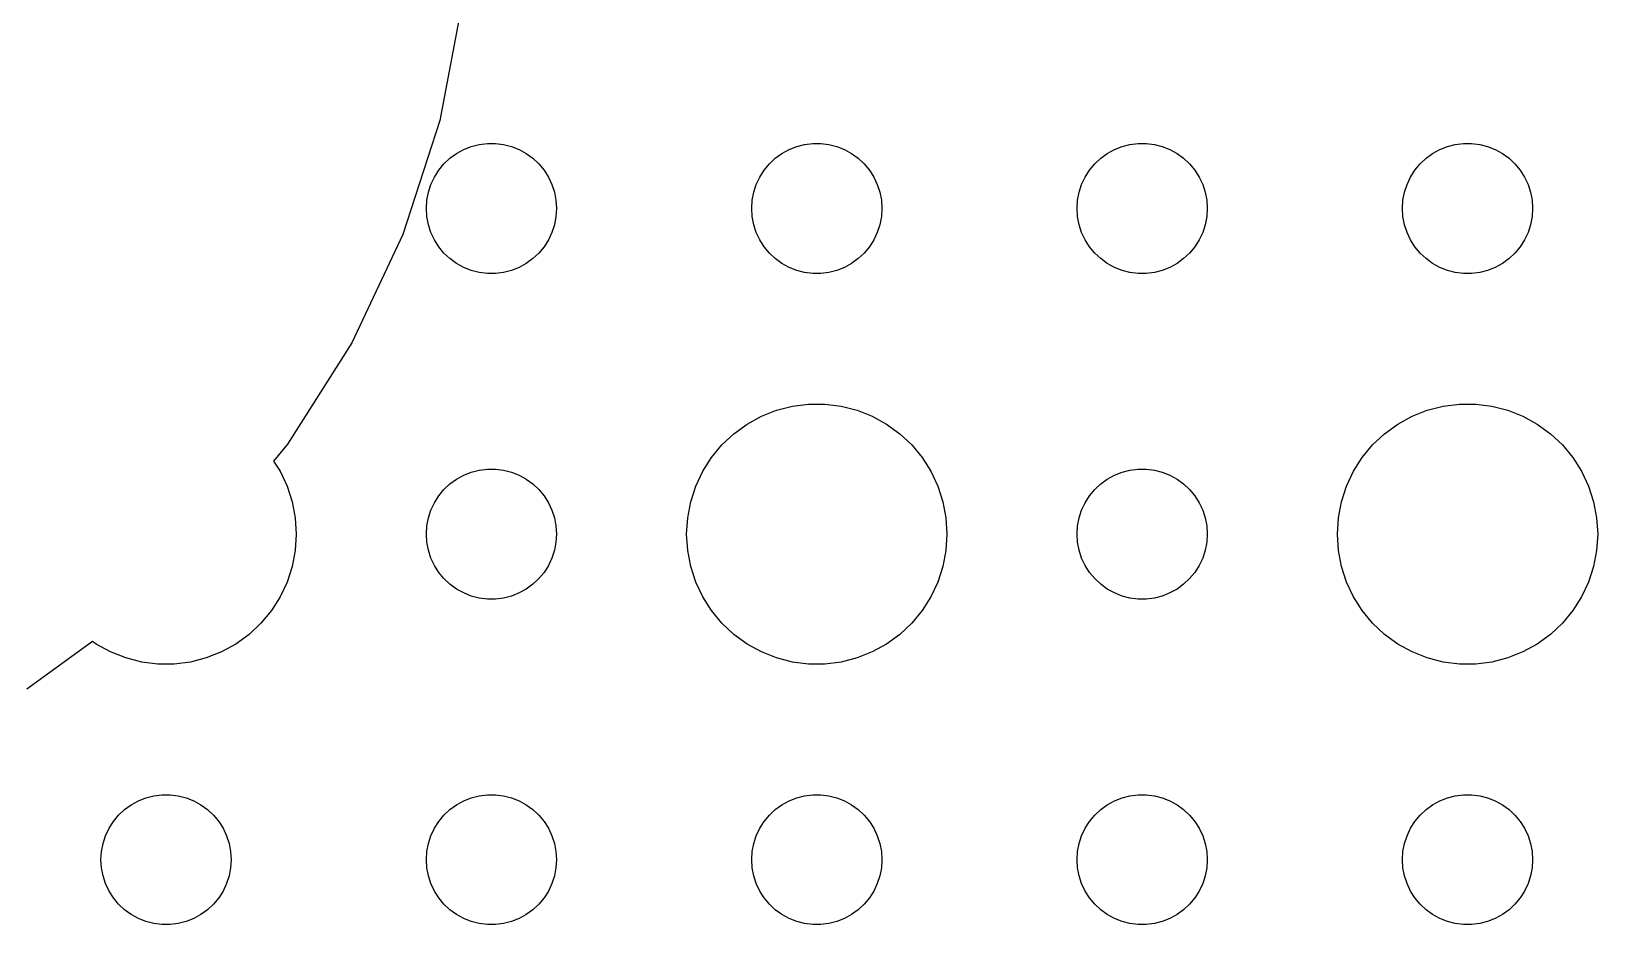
# Model space of a CAD drawing. Header units: metres. Extents: x -127 to 127, y -127 to 127.
# Drawn here: x 11.89 to 48, y -24 to -3.42 of the extents above; entities that cross this region are included whole.
import ezdxf

# ---------------------------------------------------------------- set-up
doc = ezdxf.new("R2010")
doc.units = ezdxf.units.M

msp = doc.modelspace()

# ---------------------------------------------------------------- linework, layer by layer
for p, q in [((21.8265, -2.75732), (21.3088, -5.47118)), ((21.3088, -5.47118), (20.4551, -8.09874)), ((21.8613, -6.14275), (22.0365, -6.07341)), ((22.0365, -6.07341), (22.2189, -6.02657)), ((22.2189, -6.02657), (22.4058, -6.00294)), ((22.4058, -6.00294), (22.5942, -6.00294)), ((22.5942, -6.00294), (22.7811, -6.02657)), ((22.7811, -6.02657), (22.9635, -6.07341)), ((22.9635, -6.07341), (23.1387, -6.14275)), ((29.3613, -6.14275), (29.5365, -6.07341)), ((29.5365, -6.07341), (29.7189, -6.02657)), ((29.7189, -6.02657), (29.9058, -6.00294)), ((29.9058, -6.00294), (30.0942, -6.00294)), ((30.0942, -6.00294), (30.2811, -6.02657)), ((30.2811, -6.02657), (30.4635, -6.07341)), ((30.4635, -6.07341), (30.6387, -6.14275)), ((36.8613, -6.14275), (37.0365, -6.07341)), ((37.0365, -6.07341), (37.2189, -6.02657)), ((37.2189, -6.02657), (37.4058, -6.00294)), ((37.4058, -6.00294), (37.5942, -6.00294)), ((37.5942, -6.00294), (37.7811, -6.02657)), ((37.7811, -6.02657), (37.9635, -6.07341)), ((37.9635, -6.07341), (38.1387, -6.14275)), ((44.3613, -6.14275), (44.5365, -6.07341)), ((44.5365, -6.07341), (44.7189, -6.02657)), ((44.7189, -6.02657), (44.9058, -6.00294)), ((44.9058, -6.00294), (45.0942, -6.00294)), ((45.0942, -6.00294), (45.2811, -6.02657)), ((45.2811, -6.02657), (45.4635, -6.07341)), ((45.4635, -6.07341), (45.6387, -6.14275)), ((21.2865, -6.61832), (21.4065, -6.47318)), ((21.4065, -6.47318), (21.5439, -6.34422)), ((21.5439, -6.34422), (21.6963, -6.23351)), ((21.6963, -6.23351), (21.8613, -6.14275)), ((23.1387, -6.14275), (23.3037, -6.23351)), ((23.3037, -6.23351), (23.4561, -6.34422)), ((23.4561, -6.34422), (23.5934, -6.47318)), ((23.5934, -6.47318), (23.7135, -6.61832)), ((28.7865, -6.61832), (28.9065, -6.47318)), ((28.9065, -6.47318), (29.0439, -6.34422)), ((29.0439, -6.34422), (29.1963, -6.23351)), ((29.1963, -6.23351), (29.3613, -6.14275)), ((30.6387, -6.14275), (30.8037, -6.23351)), ((30.8037, -6.23351), (30.9561, -6.34422)), ((30.9561, -6.34422), (31.0934, -6.47318)), ((31.0934, -6.47318), (31.2135, -6.61832)), ((36.2865, -6.61832), (36.4065, -6.47318)), ((36.4065, -6.47318), (36.5439, -6.34422)), ((36.5439, -6.34422), (36.6963, -6.23351)), ((36.6963, -6.23351), (36.8613, -6.14275)), ((38.1387, -6.14275), (38.3037, -6.23351)), ((38.3037, -6.23351), (38.4561, -6.34422)), ((38.4561, -6.34422), (38.5934, -6.47318)), ((38.5934, -6.47318), (38.7135, -6.61832)), ((43.7865, -6.61832), (43.9065, -6.47318)), ((43.9065, -6.47318), (44.0439, -6.34422)), ((44.0439, -6.34422), (44.1963, -6.23351)), ((44.1963, -6.23351), (44.3613, -6.14275)), ((45.6387, -6.14275), (45.8037, -6.23351)), ((45.8037, -6.23351), (45.9561, -6.34422)), ((45.9561, -6.34422), (46.0934, -6.47318)), ((46.0934, -6.47318), (46.2135, -6.61832)), ((21.1053, -6.9478), (21.1855, -6.77736)), ((21.1855, -6.77736), (21.2865, -6.61832)), ((23.7135, -6.61832), (23.8145, -6.77736)), ((23.8145, -6.77736), (23.8947, -6.9478)), ((28.6053, -6.9478), (28.6855, -6.77736)), ((28.6855, -6.77736), (28.7865, -6.61832)), ((31.2135, -6.61832), (31.3145, -6.77736)), ((31.3145, -6.77736), (31.3947, -6.9478)), ((36.1053, -6.9478), (36.1855, -6.77736)), ((36.1855, -6.77736), (36.2865, -6.61832)), ((38.7135, -6.61832), (38.8145, -6.77736)), ((38.8145, -6.77736), (38.8947, -6.9478)), ((43.6053, -6.9478), (43.6855, -6.77736)), ((43.6855, -6.77736), (43.7865, -6.61832)), ((46.2135, -6.61832), (46.3145, -6.77736)), ((46.3145, -6.77736), (46.3947, -6.9478)), ((21.0118, -7.312), (21.0471, -7.12695)), ((21.0471, -7.12695), (21.1053, -6.9478)), ((23.8947, -6.9478), (23.9529, -7.12695)), ((23.9529, -7.12695), (23.9882, -7.312)), ((28.5118, -7.312), (28.5471, -7.12695)), ((28.5471, -7.12695), (28.6053, -6.9478)), ((31.3947, -6.9478), (31.4529, -7.12695)), ((31.4529, -7.12695), (31.4882, -7.312)), ((36.0118, -7.312), (36.0471, -7.12695)), ((36.0471, -7.12695), (36.1053, -6.9478)), ((38.8947, -6.9478), (38.9529, -7.12695)), ((38.9529, -7.12695), (38.9882, -7.312)), ((43.5118, -7.312), (43.5471, -7.12695)), ((43.5471, -7.12695), (43.6053, -6.9478)), ((46.3947, -6.9478), (46.4529, -7.12695)), ((46.4529, -7.12695), (46.4882, -7.312)), ((21, -7.5), (21.0118, -7.312)), ((21.0118, -7.68799), (21, -7.5)), ((23.9882, -7.312), (24, -7.5)), ((24, -7.5), (23.9882, -7.68799)), ((28.5, -7.5), (28.5118, -7.312)), ((28.5118, -7.68799), (28.5, -7.5)), ((31.4882, -7.312), (31.5, -7.5)), ((31.5, -7.5), (31.4882, -7.68799)), ((36, -7.5), (36.0118, -7.312)), ((36.0118, -7.68799), (36, -7.5)), ((38.9882, -7.312), (39, -7.5)), ((39, -7.5), (38.9882, -7.68799)), ((43.5, -7.5), (43.5118, -7.312)), ((43.5118, -7.68799), (43.5, -7.5)), ((46.4882, -7.312), (46.5, -7.5)), ((46.5, -7.5), (46.4882, -7.68799)), ((21.0471, -7.87303), (21.0118, -7.68799)), ((21.1053, -8.05219), (21.0471, -7.87303)), ((23.9529, -7.87303), (23.8947, -8.05219)), ((23.9882, -7.68799), (23.9529, -7.87303)), ((28.5471, -7.87303), (28.5118, -7.68799)), ((28.6053, -8.05219), (28.5471, -7.87303)), ((31.4529, -7.87303), (31.3947, -8.05219)), ((31.4882, -7.68799), (31.4529, -7.87303)), ((36.0471, -7.87303), (36.0118, -7.68799)), ((36.1053, -8.05219), (36.0471, -7.87303)), ((38.9529, -7.87303), (38.8947, -8.05219)), ((38.9882, -7.68799), (38.9529, -7.87303)), ((43.5471, -7.87303), (43.5118, -7.68799)), ((43.6053, -8.05219), (43.5471, -7.87303)), ((46.4529, -7.87303), (46.3947, -8.05219)), ((46.4882, -7.68799), (46.4529, -7.87303)), ((20.4551, -8.09874), (19.2787, -10.5986)), ((21.1855, -8.22263), (21.1053, -8.05219)), ((21.2865, -8.38167), (21.1855, -8.22263)), ((23.8145, -8.22263), (23.7135, -8.38167)), ((23.8947, -8.05219), (23.8145, -8.22263)), ((28.6855, -8.22263), (28.6053, -8.05219)), ((28.7865, -8.38167), (28.6855, -8.22263)), ((31.3145, -8.22263), (31.2135, -8.38167)), ((31.3947, -8.05219), (31.3145, -8.22263)), ((36.1855, -8.22263), (36.1053, -8.05219)), ((36.2865, -8.38167), (36.1855, -8.22263)), ((38.8145, -8.22263), (38.7135, -8.38167)), ((38.8947, -8.05219), (38.8145, -8.22263)), ((43.6855, -8.22263), (43.6053, -8.05219)), ((43.7865, -8.38167), (43.6855, -8.22263)), ((46.3145, -8.22263), (46.2135, -8.38167)), ((46.3947, -8.05219), (46.3145, -8.22263)), ((21.4065, -8.52681), (21.2865, -8.38167)), ((21.5439, -8.65576), (21.4065, -8.52681)), ((21.6963, -8.76648), (21.5439, -8.65576)), ((23.4561, -8.65576), (23.3037, -8.76648)), ((23.5934, -8.52681), (23.4561, -8.65576)), ((23.7135, -8.38167), (23.5934, -8.52681)), ((28.9065, -8.52681), (28.7865, -8.38167)), ((29.0439, -8.65576), (28.9065, -8.52681)), ((29.1963, -8.76648), (29.0439, -8.65576)), ((30.9561, -8.65576), (30.8037, -8.76648)), ((31.0934, -8.52681), (30.9561, -8.65576)), ((31.2135, -8.38167), (31.0934, -8.52681)), ((36.4065, -8.52681), (36.2865, -8.38167)), ((36.5439, -8.65576), (36.4065, -8.52681)), ((36.6963, -8.76648), (36.5439, -8.65576)), ((38.4561, -8.65576), (38.3037, -8.76648)), ((38.5934, -8.52681), (38.4561, -8.65576)), ((38.7135, -8.38167), (38.5934, -8.52681)), ((43.9065, -8.52681), (43.7865, -8.38167)), ((44.0439, -8.65576), (43.9065, -8.52681)), ((44.1963, -8.76648), (44.0439, -8.65576)), ((45.9561, -8.65576), (45.8037, -8.76648)), ((46.0934, -8.52681), (45.9561, -8.65576)), ((46.2135, -8.38167), (46.0934, -8.52681)), ((21.8613, -8.85724), (21.6963, -8.76648)), ((22.0365, -8.92657), (21.8613, -8.85724)), ((22.2189, -8.97342), (22.0365, -8.92657)), ((22.4058, -8.99704), (22.2189, -8.97342)), ((22.5942, -8.99704), (22.4058, -8.99704)), ((22.7811, -8.97342), (22.5942, -8.99704)), ((22.9635, -8.92657), (22.7811, -8.97342)), ((23.1387, -8.85724), (22.9635, -8.92657)), ((23.3037, -8.76648), (23.1387, -8.85724)), ((29.3613, -8.85724), (29.1963, -8.76648)), ((29.5365, -8.92657), (29.3613, -8.85724)), ((29.7189, -8.97342), (29.5365, -8.92657)), ((29.9058, -8.99704), (29.7189, -8.97342)), ((30.0942, -8.99704), (29.9058, -8.99704)), ((30.2811, -8.97342), (30.0942, -8.99704)), ((30.4635, -8.92657), (30.2811, -8.97342)), ((30.6387, -8.85724), (30.4635, -8.92657)), ((30.8037, -8.76648), (30.6387, -8.85724)), ((36.8613, -8.85724), (36.6963, -8.76648)), ((37.0365, -8.92657), (36.8613, -8.85724)), ((37.2189, -8.97342), (37.0365, -8.92657)), ((37.4058, -8.99704), (37.2189, -8.97342)), ((37.5942, -8.99704), (37.4058, -8.99704)), ((37.7811, -8.97342), (37.5942, -8.99704)), ((37.9635, -8.92657), (37.7811, -8.97342)), ((38.1387, -8.85724), (37.9635, -8.92657)), ((38.3037, -8.76648), (38.1387, -8.85724)), ((44.3613, -8.85724), (44.1963, -8.76648)), ((44.5365, -8.92657), (44.3613, -8.85724)), ((44.7189, -8.97342), (44.5365, -8.92657)), ((44.9058, -8.99704), (44.7189, -8.97342)), ((45.0942, -8.99704), (44.9058, -8.99704)), ((45.2811, -8.97342), (45.0942, -8.99704)), ((45.4635, -8.92657), (45.2811, -8.97342)), ((45.6387, -8.85724), (45.4635, -8.92657)), ((45.8037, -8.76648), (45.6387, -8.85724)), ((19.2787, -10.5986), (17.7984, -12.9313)), ((28.7227, -12.2855), (29.0729, -12.1468)), ((29.0729, -12.1468), (29.4379, -12.0531)), ((29.4379, -12.0531), (29.8116, -12.0059)), ((29.8116, -12.0059), (30.1884, -12.0059)), ((30.1884, -12.0059), (30.5621, -12.0531)), ((30.5621, -12.0531), (30.927, -12.1468)), ((30.927, -12.1468), (31.2773, -12.2855)), ((43.7227, -12.2855), (44.0729, -12.1468)), ((44.0729, -12.1468), (44.4379, -12.0531)), ((44.4379, -12.0531), (44.8116, -12.0059)), ((44.8116, -12.0059), (45.1884, -12.0059)), ((45.1884, -12.0059), (45.5621, -12.0531)), ((45.5621, -12.0531), (45.927, -12.1468)), ((45.927, -12.1468), (46.2773, -12.2855)), ((28.0877, -12.6884), (28.3925, -12.467)), ((28.3925, -12.467), (28.7227, -12.2855)), ((31.2773, -12.2855), (31.6075, -12.467)), ((31.6075, -12.467), (31.9123, -12.6884)), ((43.0877, -12.6884), (43.3925, -12.467)), ((43.3925, -12.467), (43.7227, -12.2855)), ((46.2773, -12.2855), (46.6075, -12.467)), ((46.6075, -12.467), (46.9123, -12.6884)), ((17.7984, -12.9313), (17.4786, -13.3178)), ((27.5729, -13.2366), (27.8131, -12.9464)), ((27.8131, -12.9464), (28.0877, -12.6884)), ((31.9123, -12.6884), (32.1869, -12.9464)), ((32.1869, -12.9464), (32.427, -13.2366)), ((42.5729, -13.2366), (42.8131, -12.9464)), ((42.8131, -12.9464), (43.0877, -12.6884)), ((46.9123, -12.6884), (47.1869, -12.9464)), ((47.1869, -12.9464), (47.427, -13.2366)), ((17.4786, -13.3178), (17.6289, -13.5547)), ((27.3711, -13.5547), (27.5729, -13.2366)), ((32.427, -13.2366), (32.6289, -13.5547)), ((42.3711, -13.5547), (42.5729, -13.2366)), ((47.427, -13.2366), (47.6289, -13.5547)), ((17.6289, -13.5547), (17.7893, -13.8956)), ((21.6963, -13.7335), (21.8613, -13.6427)), ((21.8613, -13.6427), (22.0365, -13.5734)), ((22.0365, -13.5734), (22.2189, -13.5266)), ((22.2189, -13.5266), (22.4058, -13.5029)), ((22.4058, -13.5029), (22.5942, -13.5029)), ((22.5942, -13.5029), (22.7811, -13.5266)), ((22.7811, -13.5266), (22.9635, -13.5734)), ((22.9635, -13.5734), (23.1387, -13.6427)), ((23.1387, -13.6427), (23.3037, -13.7335)), ((27.2107, -13.8956), (27.3711, -13.5547)), ((32.6289, -13.5547), (32.7893, -13.8956)), ((36.6963, -13.7335), (36.8613, -13.6427)), ((36.8613, -13.6427), (37.0365, -13.5734)), ((37.0365, -13.5734), (37.2189, -13.5266)), ((37.2189, -13.5266), (37.4058, -13.5029)), ((37.4058, -13.5029), (37.5942, -13.5029)), ((37.5942, -13.5029), (37.7811, -13.5266)), ((37.7811, -13.5266), (37.9635, -13.5734)), ((37.9635, -13.5734), (38.1387, -13.6427)), ((38.1387, -13.6427), (38.3037, -13.7335)), ((42.2107, -13.8956), (42.3711, -13.5547)), ((47.6289, -13.5547), (47.7893, -13.8956)), ((17.7893, -13.8956), (17.9057, -14.2539)), ((21.2865, -14.1183), (21.4065, -13.9732)), ((21.4065, -13.9732), (21.5439, -13.8442)), ((21.5439, -13.8442), (21.6963, -13.7335)), ((23.3037, -13.7335), (23.4561, -13.8442)), ((23.4561, -13.8442), (23.5934, -13.9732)), ((23.5934, -13.9732), (23.7135, -14.1183)), ((27.0942, -14.2539), (27.2107, -13.8956)), ((32.7893, -13.8956), (32.9057, -14.2539)), ((36.2865, -14.1183), (36.4065, -13.9732)), ((36.4065, -13.9732), (36.5439, -13.8442)), ((36.5439, -13.8442), (36.6963, -13.7335)), ((38.3037, -13.7335), (38.4561, -13.8442)), ((38.4561, -13.8442), (38.5934, -13.9732)), ((38.5934, -13.9732), (38.7135, -14.1183)), ((42.0942, -14.2539), (42.2107, -13.8956)), ((47.7893, -13.8956), (47.9057, -14.2539)), ((17.9057, -14.2539), (17.9763, -14.624)), ((21.1053, -14.4478), (21.1855, -14.2774)), ((21.1855, -14.2774), (21.2865, -14.1183)), ((23.7135, -14.1183), (23.8145, -14.2774)), ((23.8145, -14.2774), (23.8947, -14.4478)), ((27.0237, -14.624), (27.0942, -14.2539)), ((32.9057, -14.2539), (32.9763, -14.624)), ((36.1053, -14.4478), (36.1855, -14.2774)), ((36.1855, -14.2774), (36.2865, -14.1183)), ((38.7135, -14.1183), (38.8145, -14.2774)), ((38.8145, -14.2774), (38.8947, -14.4478)), ((42.0237, -14.624), (42.0942, -14.2539)), ((47.9057, -14.2539), (47.9763, -14.624)), ((17.9763, -14.624), (18, -15)), ((21.0118, -14.812), (21.0471, -14.627)), ((21.0471, -14.627), (21.1053, -14.4478)), ((23.8947, -14.4478), (23.9529, -14.627)), ((23.9529, -14.627), (23.9882, -14.812)), ((27, -15), (27.0237, -14.624)), ((32.9763, -14.624), (33, -15)), ((36.0118, -14.812), (36.0471, -14.627)), ((36.0471, -14.627), (36.1053, -14.4478)), ((38.8947, -14.4478), (38.9529, -14.627)), ((38.9529, -14.627), (38.9882, -14.812)), ((42, -15), (42.0237, -14.624)), ((47.9763, -14.624), (48, -15)), ((18, -15), (17.9763, -15.376)), ((21, -15), (21.0118, -14.812)), ((21.0118, -15.188), (21, -15)), ((23.9882, -14.812), (24, -15)), ((24, -15), (23.9882, -15.188)), ((27.0237, -15.376), (27, -15)), ((33, -15), (32.9763, -15.376)), ((36, -15), (36.0118, -14.812)), ((36.0118, -15.188), (36, -15)), ((38.9882, -14.812), (39, -15)), ((39, -15), (38.9882, -15.188)), ((42.0237, -15.376), (42, -15)), ((48, -15), (47.9763, -15.376)), ((17.9763, -15.376), (17.9057, -15.7461)), ((21.0471, -15.373), (21.0118, -15.188)), ((21.1053, -15.5522), (21.0471, -15.373)), ((23.9529, -15.373), (23.8947, -15.5522)), ((23.9882, -15.188), (23.9529, -15.373)), ((27.0942, -15.7461), (27.0237, -15.376)), ((32.9763, -15.376), (32.9057, -15.7461)), ((36.0471, -15.373), (36.0118, -15.188)), ((36.1053, -15.5522), (36.0471, -15.373)), ((38.9529, -15.373), (38.8947, -15.5522)), ((38.9882, -15.188), (38.9529, -15.373)), ((42.0942, -15.7461), (42.0237, -15.376)), ((47.9763, -15.376), (47.9057, -15.7461)), ((17.9057, -15.7461), (17.7893, -16.1044)), ((21.1855, -15.7226), (21.1053, -15.5522)), ((21.2865, -15.8817), (21.1855, -15.7226)), ((21.4065, -16.0268), (21.2865, -15.8817)), ((23.7135, -15.8817), (23.5934, -16.0268)), ((23.8145, -15.7226), (23.7135, -15.8817)), ((23.8947, -15.5522), (23.8145, -15.7226)), ((27.2107, -16.1044), (27.0942, -15.7461)), ((32.9057, -15.7461), (32.7893, -16.1044)), ((36.1855, -15.7226), (36.1053, -15.5522)), ((36.2865, -15.8817), (36.1855, -15.7226)), ((36.4065, -16.0268), (36.2865, -15.8817)), ((38.7135, -15.8817), (38.5934, -16.0268)), ((38.8145, -15.7226), (38.7135, -15.8817)), ((38.8947, -15.5522), (38.8145, -15.7226)), ((42.2107, -16.1044), (42.0942, -15.7461)), ((47.9057, -15.7461), (47.7893, -16.1044)), ((17.7893, -16.1044), (17.6289, -16.4453)), ((21.5439, -16.1558), (21.4065, -16.0268)), ((21.6963, -16.2665), (21.5439, -16.1558)), ((23.4561, -16.1558), (23.3037, -16.2665)), ((23.5934, -16.0268), (23.4561, -16.1558)), ((27.3711, -16.4453), (27.2107, -16.1044)), ((32.7893, -16.1044), (32.6289, -16.4453)), ((36.5439, -16.1558), (36.4065, -16.0268)), ((36.6963, -16.2665), (36.5439, -16.1558)), ((38.4561, -16.1558), (38.3037, -16.2665)), ((38.5934, -16.0268), (38.4561, -16.1558)), ((42.3711, -16.4453), (42.2107, -16.1044)), ((47.7893, -16.1044), (47.6289, -16.4453)), ((17.6289, -16.4453), (17.427, -16.7634)), ((21.8613, -16.3572), (21.6963, -16.2665)), ((22.0365, -16.4266), (21.8613, -16.3572)), ((22.2189, -16.4734), (22.0365, -16.4266)), ((22.4058, -16.497), (22.2189, -16.4734)), ((22.5942, -16.497), (22.4058, -16.497)), ((22.7811, -16.4734), (22.5942, -16.497)), ((22.9635, -16.4266), (22.7811, -16.4734)), ((23.1387, -16.3572), (22.9635, -16.4266)), ((23.3037, -16.2665), (23.1387, -16.3572)), ((27.5729, -16.7634), (27.3711, -16.4453)), ((32.6289, -16.4453), (32.427, -16.7634)), ((36.8613, -16.3572), (36.6963, -16.2665)), ((37.0365, -16.4266), (36.8613, -16.3572)), ((37.2189, -16.4734), (37.0365, -16.4266)), ((37.4058, -16.497), (37.2189, -16.4734)), ((37.5942, -16.497), (37.4058, -16.497)), ((37.7811, -16.4734), (37.5942, -16.497)), ((37.9635, -16.4266), (37.7811, -16.4734)), ((38.1387, -16.3572), (37.9635, -16.4266)), ((38.3037, -16.2665), (38.1387, -16.3572)), ((42.5729, -16.7634), (42.3711, -16.4453)), ((47.6289, -16.4453), (47.427, -16.7634)), ((17.427, -16.7634), (17.1869, -17.0536)), ((27.8131, -17.0536), (27.5729, -16.7634)), ((32.427, -16.7634), (32.1869, -17.0536)), ((42.8131, -17.0536), (42.5729, -16.7634)), ((47.427, -16.7634), (47.1869, -17.0536)), ((16.9123, -17.3115), (16.6075, -17.533)), ((17.1869, -17.0536), (16.9123, -17.3115)), ((28.0877, -17.3115), (27.8131, -17.0536)), ((28.3925, -17.533), (28.0877, -17.3115)), ((31.9123, -17.3115), (31.6075, -17.533)), ((32.1869, -17.0536), (31.9123, -17.3115)), ((43.0877, -17.3115), (42.8131, -17.0536)), ((43.3925, -17.533), (43.0877, -17.3115)), ((46.9123, -17.3115), (46.6075, -17.533)), ((47.1869, -17.0536), (46.9123, -17.3115)), ((13.3076, -17.4713), (11.7882, -18.5752)), ((13.3925, -17.533), (13.3076, -17.4713)), ((13.7227, -17.7145), (13.3925, -17.533)), ((16.6075, -17.533), (16.2773, -17.7145)), ((28.7227, -17.7145), (28.3925, -17.533)), ((31.6075, -17.533), (31.2773, -17.7145)), ((43.7227, -17.7145), (43.3925, -17.533)), ((46.6075, -17.533), (46.2773, -17.7145)), ((14.0729, -17.8532), (13.7227, -17.7145)), ((14.4379, -17.9469), (14.0729, -17.8532)), ((14.8116, -17.9941), (14.4379, -17.9469)), ((15.1884, -17.9941), (14.8116, -17.9941)), ((15.5621, -17.9469), (15.1884, -17.9941)), ((15.927, -17.8532), (15.5621, -17.9469)), ((16.2773, -17.7145), (15.927, -17.8532)), ((29.0729, -17.8532), (28.7227, -17.7145)), ((29.4379, -17.9469), (29.0729, -17.8532)), ((29.8116, -17.9941), (29.4379, -17.9469)), ((30.1884, -17.9941), (29.8116, -17.9941)), ((30.5621, -17.9469), (30.1884, -17.9941)), ((30.927, -17.8532), (30.5621, -17.9469)), ((31.2773, -17.7145), (30.927, -17.8532)), ((44.0729, -17.8532), (43.7227, -17.7145)), ((44.4379, -17.9469), (44.0729, -17.8532)), ((44.8116, -17.9941), (44.4379, -17.9469)), ((45.1884, -17.9941), (44.8116, -17.9941)), ((45.5621, -17.9469), (45.1884, -17.9941)), ((45.927, -17.8532), (45.5621, -17.9469)), ((46.2773, -17.7145), (45.927, -17.8532)), ((14.0439, -21.3442), (14.1963, -21.2335)), ((14.1963, -21.2335), (14.3613, -21.1427)), ((14.3613, -21.1427), (14.5365, -21.0734)), ((14.5365, -21.0734), (14.7189, -21.0266)), ((14.7189, -21.0266), (14.9058, -21.003)), ((14.9058, -21.003), (15.0942, -21.003)), ((15.0942, -21.003), (15.2811, -21.0266)), ((15.2811, -21.0266), (15.4635, -21.0734)), ((15.4635, -21.0734), (15.6387, -21.1427)), ((15.6387, -21.1427), (15.8037, -21.2335)), ((15.8037, -21.2335), (15.9561, -21.3442)), ((21.5439, -21.3442), (21.6963, -21.2335)), ((21.6963, -21.2335), (21.8613, -21.1427)), ((21.8613, -21.1427), (22.0365, -21.0734)), ((22.0365, -21.0734), (22.2189, -21.0266)), ((22.2189, -21.0266), (22.4058, -21.003)), ((22.4058, -21.003), (22.5942, -21.003)), ((22.5942, -21.003), (22.7811, -21.0266)), ((22.7811, -21.0266), (22.9635, -21.0734)), ((22.9635, -21.0734), (23.1387, -21.1427)), ((23.1387, -21.1427), (23.3037, -21.2335)), ((23.3037, -21.2335), (23.4561, -21.3442)), ((29.0439, -21.3442), (29.1963, -21.2335)), ((29.1963, -21.2335), (29.3613, -21.1427)), ((29.3613, -21.1427), (29.5365, -21.0734)), ((29.5365, -21.0734), (29.7189, -21.0266)), ((29.7189, -21.0266), (29.9058, -21.003)), ((29.9058, -21.003), (30.0942, -21.003)), ((30.0942, -21.003), (30.2811, -21.0266)), ((30.2811, -21.0266), (30.4635, -21.0734)), ((30.4635, -21.0734), (30.6387, -21.1427)), ((30.6387, -21.1427), (30.8037, -21.2335)), ((30.8037, -21.2335), (30.9561, -21.3442)), ((36.5439, -21.3442), (36.6963, -21.2335)), ((36.6963, -21.2335), (36.8613, -21.1427)), ((36.8613, -21.1427), (37.0365, -21.0734)), ((37.0365, -21.0734), (37.2189, -21.0266)), ((37.2189, -21.0266), (37.4058, -21.003)), ((37.4058, -21.003), (37.5942, -21.003)), ((37.5942, -21.003), (37.7811, -21.0266)), ((37.7811, -21.0266), (37.9635, -21.0734)), ((37.9635, -21.0734), (38.1387, -21.1427)), ((38.1387, -21.1427), (38.3037, -21.2335)), ((38.3037, -21.2335), (38.4561, -21.3442)), ((44.0439, -21.3442), (44.1963, -21.2335)), ((44.1963, -21.2335), (44.3613, -21.1427)), ((44.3613, -21.1427), (44.5365, -21.0734)), ((44.5365, -21.0734), (44.7189, -21.0266)), ((44.7189, -21.0266), (44.9058, -21.003)), ((44.9058, -21.003), (45.0942, -21.003)), ((45.0942, -21.003), (45.2811, -21.0266)), ((45.2811, -21.0266), (45.4635, -21.0734)), ((45.4635, -21.0734), (45.6387, -21.1427)), ((45.6387, -21.1427), (45.8037, -21.2335)), ((45.8037, -21.2335), (45.9561, -21.3442)), ((13.6855, -21.7774), (13.7865, -21.6183)), ((13.7865, -21.6183), (13.9065, -21.4732)), ((13.9065, -21.4732), (14.0439, -21.3442)), ((15.9561, -21.3442), (16.0934, -21.4732)), ((16.0934, -21.4732), (16.2135, -21.6183)), ((16.2135, -21.6183), (16.3145, -21.7774)), ((21.1855, -21.7774), (21.2865, -21.6183)), ((21.2865, -21.6183), (21.4065, -21.4732)), ((21.4065, -21.4732), (21.5439, -21.3442)), ((23.4561, -21.3442), (23.5934, -21.4732)), ((23.5934, -21.4732), (23.7135, -21.6183)), ((23.7135, -21.6183), (23.8145, -21.7774)), ((28.6855, -21.7774), (28.7865, -21.6183)), ((28.7865, -21.6183), (28.9065, -21.4732)), ((28.9065, -21.4732), (29.0439, -21.3442)), ((30.9561, -21.3442), (31.0934, -21.4732)), ((31.0934, -21.4732), (31.2135, -21.6183)), ((31.2135, -21.6183), (31.3145, -21.7774)), ((36.1855, -21.7774), (36.2865, -21.6183)), ((36.2865, -21.6183), (36.4065, -21.4732)), ((36.4065, -21.4732), (36.5439, -21.3442)), ((38.4561, -21.3442), (38.5934, -21.4732)), ((38.5934, -21.4732), (38.7135, -21.6183)), ((38.7135, -21.6183), (38.8145, -21.7774)), ((43.6855, -21.7774), (43.7865, -21.6183)), ((43.7865, -21.6183), (43.9065, -21.4732)), ((43.9065, -21.4732), (44.0439, -21.3442)), ((45.9561, -21.3442), (46.0934, -21.4732)), ((46.0934, -21.4732), (46.2135, -21.6183)), ((46.2135, -21.6183), (46.3145, -21.7774)), ((13.5471, -22.127), (13.6053, -21.9478)), ((13.6053, -21.9478), (13.6855, -21.7774)), ((16.3145, -21.7774), (16.3947, -21.9478)), ((16.3947, -21.9478), (16.4529, -22.127)), ((21.0471, -22.127), (21.1053, -21.9478)), ((21.1053, -21.9478), (21.1855, -21.7774)), ((23.8145, -21.7774), (23.8947, -21.9478)), ((23.8947, -21.9478), (23.9529, -22.127)), ((28.5471, -22.127), (28.6053, -21.9478)), ((28.6053, -21.9478), (28.6855, -21.7774)), ((31.3145, -21.7774), (31.3947, -21.9478)), ((31.3947, -21.9478), (31.4529, -22.127)), ((36.0471, -22.127), (36.1053, -21.9478)), ((36.1053, -21.9478), (36.1855, -21.7774)), ((38.8145, -21.7774), (38.8947, -21.9478)), ((38.8947, -21.9478), (38.9529, -22.127)), ((43.5471, -22.127), (43.6053, -21.9478)), ((43.6053, -21.9478), (43.6855, -21.7774)), ((46.3145, -21.7774), (46.3947, -21.9478)), ((46.3947, -21.9478), (46.4529, -22.127)), ((13.5, -22.5), (13.5118, -22.312)), ((13.5118, -22.312), (13.5471, -22.127)), ((16.4529, -22.127), (16.4882, -22.312)), ((16.4882, -22.312), (16.5, -22.5)), ((21, -22.5), (21.0118, -22.312)), ((21.0118, -22.312), (21.0471, -22.127)), ((23.9529, -22.127), (23.9882, -22.312)), ((23.9882, -22.312), (24, -22.5)), ((28.5, -22.5), (28.5118, -22.312)), ((28.5118, -22.312), (28.5471, -22.127)), ((31.4529, -22.127), (31.4882, -22.312)), ((31.4882, -22.312), (31.5, -22.5)), ((36, -22.5), (36.0118, -22.312)), ((36.0118, -22.312), (36.0471, -22.127)), ((38.9529, -22.127), (38.9882, -22.312)), ((38.9882, -22.312), (39, -22.5)), ((43.5, -22.5), (43.5118, -22.312)), ((43.5118, -22.312), (43.5471, -22.127)), ((46.4529, -22.127), (46.4882, -22.312)), ((46.4882, -22.312), (46.5, -22.5)), ((13.5118, -22.688), (13.5, -22.5)), ((13.5471, -22.873), (13.5118, -22.688)), ((16.4882, -22.688), (16.4529, -22.873)), ((16.5, -22.5), (16.4882, -22.688)), ((21.0118, -22.688), (21, -22.5)), ((21.0471, -22.873), (21.0118, -22.688)), ((23.9882, -22.688), (23.9529, -22.873)), ((24, -22.5), (23.9882, -22.688)), ((28.5118, -22.688), (28.5, -22.5)), ((28.5471, -22.873), (28.5118, -22.688)), ((31.4882, -22.688), (31.4529, -22.873)), ((31.5, -22.5), (31.4882, -22.688)), ((36.0118, -22.688), (36, -22.5)), ((36.0471, -22.873), (36.0118, -22.688)), ((38.9882, -22.688), (38.9529, -22.873)), ((39, -22.5), (38.9882, -22.688)), ((43.5118, -22.688), (43.5, -22.5)), ((43.5471, -22.873), (43.5118, -22.688)), ((46.4882, -22.688), (46.4529, -22.873)), ((46.5, -22.5), (46.4882, -22.688)), ((13.6053, -23.0522), (13.5471, -22.873)), ((13.6855, -23.2226), (13.6053, -23.0522)), ((16.3947, -23.0522), (16.3145, -23.2226)), ((16.4529, -22.873), (16.3947, -23.0522)), ((21.1053, -23.0522), (21.0471, -22.873)), ((21.1855, -23.2226), (21.1053, -23.0522)), ((23.8947, -23.0522), (23.8145, -23.2226)), ((23.9529, -22.873), (23.8947, -23.0522)), ((28.6053, -23.0522), (28.5471, -22.873)), ((28.6855, -23.2226), (28.6053, -23.0522)), ((31.3947, -23.0522), (31.3145, -23.2226)), ((31.4529, -22.873), (31.3947, -23.0522)), ((36.1053, -23.0522), (36.0471, -22.873)), ((36.1855, -23.2226), (36.1053, -23.0522)), ((38.8947, -23.0522), (38.8145, -23.2226)), ((38.9529, -22.873), (38.8947, -23.0522)), ((43.6053, -23.0522), (43.5471, -22.873)), ((43.6855, -23.2226), (43.6053, -23.0522)), ((46.3947, -23.0522), (46.3145, -23.2226)), ((46.4529, -22.873), (46.3947, -23.0522)), ((13.7865, -23.3817), (13.6855, -23.2226)), ((13.9065, -23.5268), (13.7865, -23.3817)), ((16.2135, -23.3817), (16.0934, -23.5268)), ((16.3145, -23.2226), (16.2135, -23.3817)), ((21.2865, -23.3817), (21.1855, -23.2226)), ((21.4065, -23.5268), (21.2865, -23.3817)), ((23.7135, -23.3817), (23.5934, -23.5268)), ((23.8145, -23.2226), (23.7135, -23.3817)), ((28.7865, -23.3817), (28.6855, -23.2226)), ((28.9065, -23.5268), (28.7865, -23.3817)), ((31.2135, -23.3817), (31.0934, -23.5268)), ((31.3145, -23.2226), (31.2135, -23.3817)), ((36.2865, -23.3817), (36.1855, -23.2226)), ((36.4065, -23.5268), (36.2865, -23.3817)), ((38.7135, -23.3817), (38.5934, -23.5268)), ((38.8145, -23.2226), (38.7135, -23.3817)), ((43.7865, -23.3817), (43.6855, -23.2226)), ((43.9065, -23.5268), (43.7865, -23.3817)), ((46.2135, -23.3817), (46.0934, -23.5268)), ((46.3145, -23.2226), (46.2135, -23.3817)), ((14.0439, -23.6558), (13.9065, -23.5268)), ((14.1963, -23.7665), (14.0439, -23.6558)), ((14.3613, -23.8572), (14.1963, -23.7665)), ((15.8037, -23.7665), (15.6387, -23.8572)), ((15.9561, -23.6558), (15.8037, -23.7665)), ((16.0934, -23.5268), (15.9561, -23.6558)), ((21.5439, -23.6558), (21.4065, -23.5268)), ((21.6963, -23.7665), (21.5439, -23.6558)), ((21.8613, -23.8572), (21.6963, -23.7665)), ((23.3037, -23.7665), (23.1387, -23.8572)), ((23.4561, -23.6558), (23.3037, -23.7665)), ((23.5934, -23.5268), (23.4561, -23.6558)), ((29.0439, -23.6558), (28.9065, -23.5268)), ((29.1963, -23.7665), (29.0439, -23.6558)), ((29.3613, -23.8572), (29.1963, -23.7665)), ((30.8037, -23.7665), (30.6387, -23.8572)), ((30.9561, -23.6558), (30.8037, -23.7665)), ((31.0934, -23.5268), (30.9561, -23.6558)), ((36.5439, -23.6558), (36.4065, -23.5268)), ((36.6963, -23.7665), (36.5439, -23.6558)), ((36.8613, -23.8572), (36.6963, -23.7665)), ((38.3037, -23.7665), (38.1387, -23.8572)), ((38.4561, -23.6558), (38.3037, -23.7665)), ((38.5934, -23.5268), (38.4561, -23.6558)), ((44.0439, -23.6558), (43.9065, -23.5268)), ((44.1963, -23.7665), (44.0439, -23.6558)), ((44.3613, -23.8572), (44.1963, -23.7665)), ((45.8037, -23.7665), (45.6387, -23.8572)), ((45.9561, -23.6558), (45.8037, -23.7665)), ((46.0934, -23.5268), (45.9561, -23.6558)), ((14.5365, -23.9266), (14.3613, -23.8572)), ((14.7189, -23.9734), (14.5365, -23.9266)), ((14.9058, -23.997), (14.7189, -23.9734)), ((15.0942, -23.997), (14.9058, -23.997)), ((15.2811, -23.9734), (15.0942, -23.997)), ((15.4635, -23.9266), (15.2811, -23.9734)), ((15.6387, -23.8572), (15.4635, -23.9266)), ((22.0365, -23.9266), (21.8613, -23.8572)), ((22.2189, -23.9734), (22.0365, -23.9266)), ((22.4058, -23.997), (22.2189, -23.9734)), ((22.5942, -23.997), (22.4058, -23.997)), ((22.7811, -23.9734), (22.5942, -23.997)), ((22.9635, -23.9266), (22.7811, -23.9734)), ((23.1387, -23.8572), (22.9635, -23.9266)), ((29.5365, -23.9266), (29.3613, -23.8572)), ((29.7189, -23.9734), (29.5365, -23.9266)), ((29.9058, -23.997), (29.7189, -23.9734)), ((30.0942, -23.997), (29.9058, -23.997)), ((30.2811, -23.9734), (30.0942, -23.997)), ((30.4635, -23.9266), (30.2811, -23.9734)), ((30.6387, -23.8572), (30.4635, -23.9266)), ((37.0365, -23.9266), (36.8613, -23.8572)), ((37.2189, -23.9734), (37.0365, -23.9266)), ((37.4058, -23.997), (37.2189, -23.9734)), ((37.5942, -23.997), (37.4058, -23.997)), ((37.7811, -23.9734), (37.5942, -23.997)), ((37.9635, -23.9266), (37.7811, -23.9734)), ((38.1387, -23.8572), (37.9635, -23.9266)), ((44.5365, -23.9266), (44.3613, -23.8572)), ((44.7189, -23.9734), (44.5365, -23.9266)), ((44.9058, -23.997), (44.7189, -23.9734)), ((45.0942, -23.997), (44.9058, -23.997)), ((45.2811, -23.9734), (45.0942, -23.997)), ((45.4635, -23.9266), (45.2811, -23.9734)), ((45.6387, -23.8572), (45.4635, -23.9266))]:
    msp.add_line(p, q)

doc.saveas('drawing.dxf')
